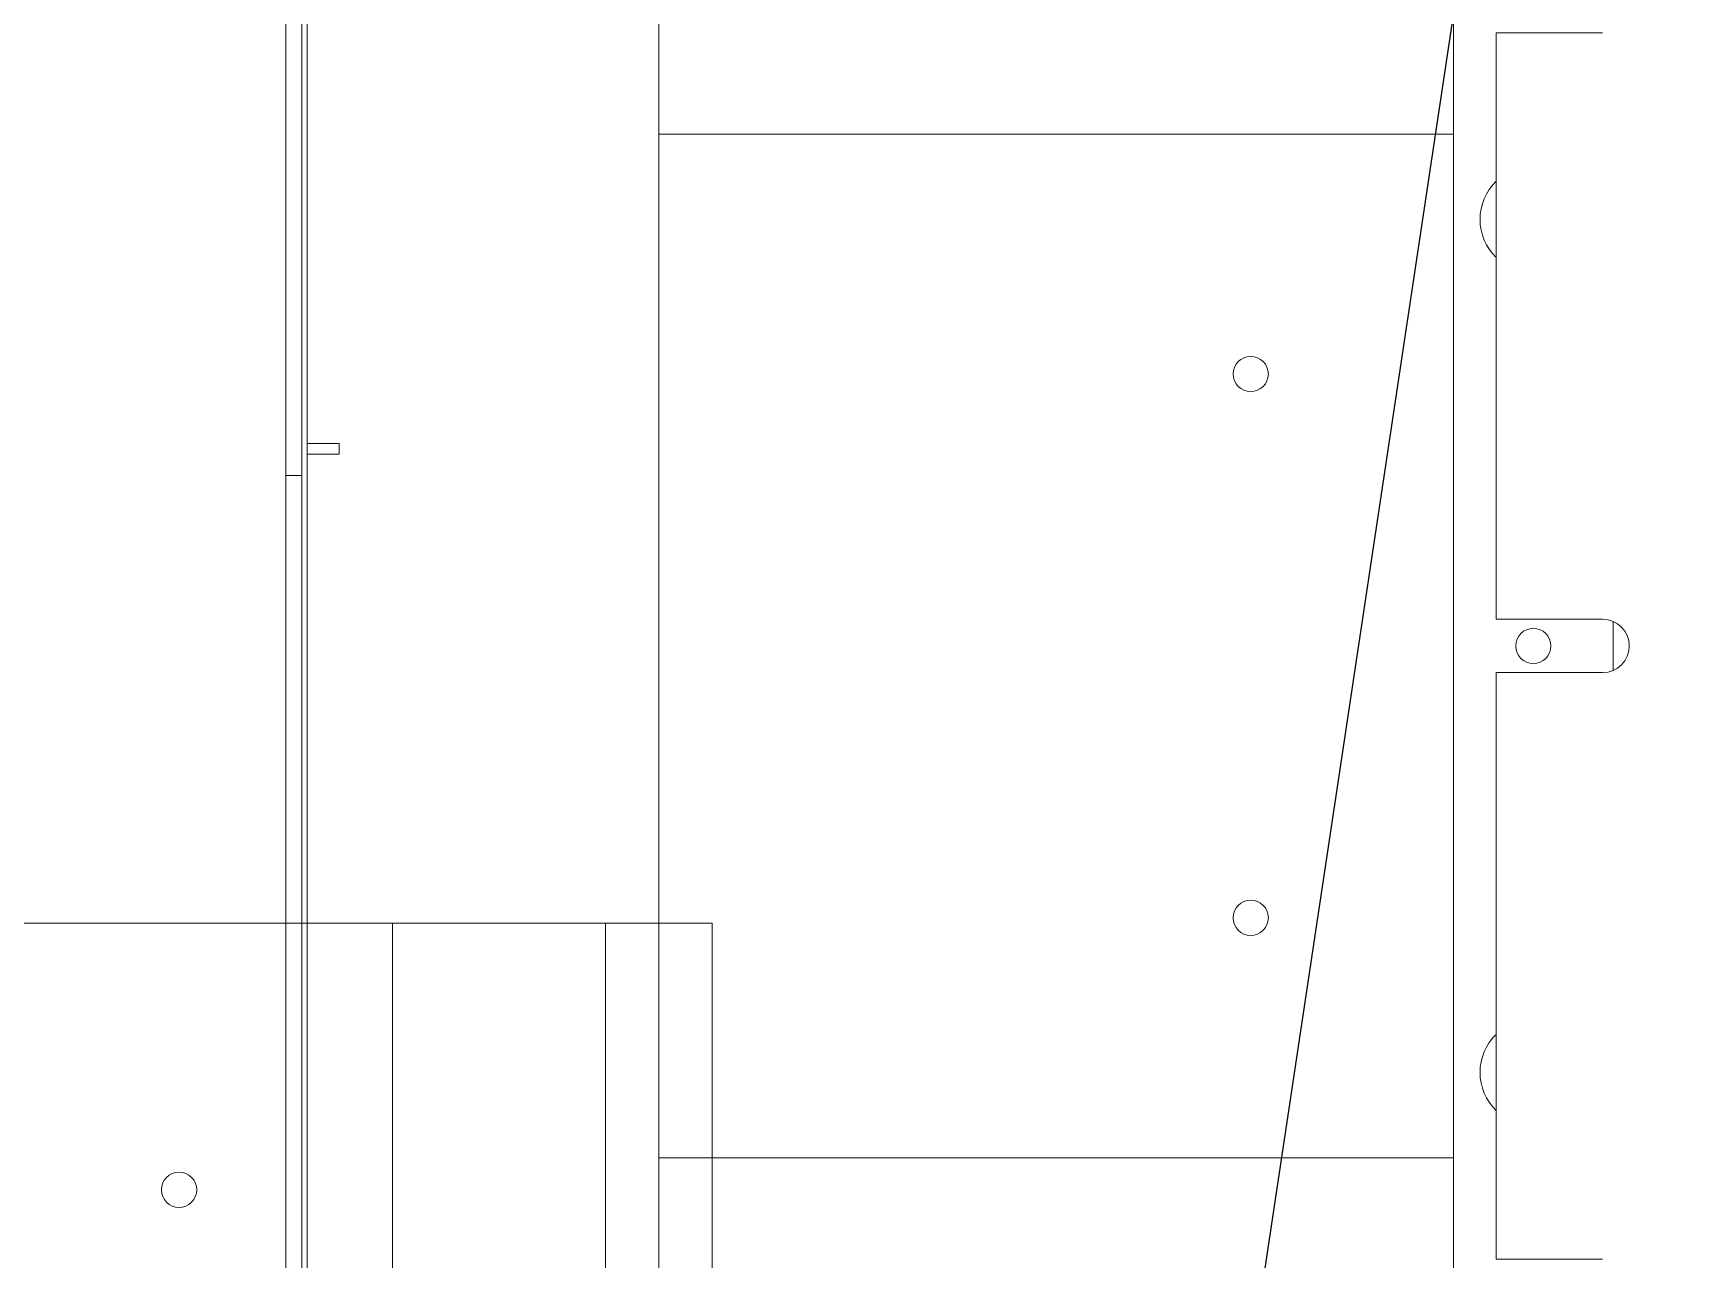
# Model space of a CAD drawing. Extents: x 500 to 100500, y -14500 to 21140.
# Drawn here: x 5984.4 to 6138.7, y 8514.5 to 8629.5 of the extents above; entities that cross this region are included whole.
import ezdxf

# ---------------------------------------------------------------- set-up
doc = ezdxf.new("R2010")
doc.units = 0
doc.linetypes.add('SLD-Solid', pattern=[0])
doc.layers.get('0').update_dxf_attribs({"linetype": 'CONTINUOUS'})
doc.layers.add('D', color=7, linetype='CONTINUOUS')
doc.layers.add('M06SMMF-001B', color=7, linetype='CONTINUOUS')
doc.layers.add('MODEL', color=7, linetype='SLD-Solid', lineweight=15)

# ---------------------------------------------------------------- blocks, each defined once
blk = doc.blocks.new('KA$Cbf7906b1')
at = {"layer": 'MODEL'}
for p, q in [((178, 781.6), (178, 464.6)), ((179.5, 464.6), (179.5, 728.6)), ((180, 464.6), (180, 728.6)), ((85, 464.6), (188, 464.6)), ((188, 464.6), (188, 402.6)), ((218, 464.6), (188, 464.6)), ((218, 275.6), (218, 464.6))]:
    blk.add_line(p, q, dxfattribs=at)
blk.add_circle((168, 439.6), 1.65, dxfattribs=at)
blk = doc.blocks.new('KZXCVASDF123')
at = {"color": 7, "linetype": 'Continuous', "lineweight": 18}
for p, q in [((-58749.07, -66317.67, 21.36), (-58749.07, -66467.67, 21.36)), ((-58823.57, -66344.67, 21.36), (-58823.57, -66327.67, 21.36)), ((-58745.07, -66390.17, 21.36), (-58745.07, -66335.17, 21.36)), ((-58745.07, -66335.17, 21.36), (-58735.07, -66335.17, 21.36)), ((-58823.57, -66344.67, 21.36), (-58823.57, -66440.67, 21.36)), ((-58823.57, -66344.67, 21.36), (-58749.07, -66344.67, 21.36)), ((-58735.07, -66390.17, 21.36), (-58745.07, -66390.17, 21.36)), ((-58734.07, -66390.38, 21.36), (-58734.07, -66394.97, 21.36)), ((-58745.07, -66450.17, 21.36), (-58745.07, -66395.17, 21.36)), ((-58745.07, -66395.17, 21.36), (-58735.07, -66395.17, 21.36)), ((-58823.57, -66440.67, 21.36), (-58749.07, -66440.67, 21.36)), ((-58823.57, -66457.67, 21.36), (-58823.57, -66440.67, 21.36)), ((-58735.07, -66450.17, 21.36), (-58745.07, -66450.17, 21.36))]:
    blk.add_line(p, q, dxfattribs=at)
for centre in [(-58768.07, -66367.17, 21.36), (-58741.57, -66392.67, 21.36), (-58768.07, -66418.17, 21.36)]:
    blk.add_circle(centre, 1.65, dxfattribs=at)
for centre, radius, start, end in [((-58741.57, -66352.67, 21.36), 5, 134.427, 180), ((-58741.57, -66352.67, 21.36), 5, 180, 225.573), ((-58735.07, -66392.67, 21.36), 2.5, 270, 90), ((-58741.57, -66432.67, 21.36), 5, 134.427, 180), ((-58741.57, -66432.67, 21.36), 5, 180, 225.573)]:
    blk.add_arc(centre, radius, start, end, dxfattribs=at)
blk = doc.blocks.new('KFASDF3')
at = {"layer": 'MODEL', "color": 6}
for p, q in [((88086.37, -124937.02), (88189.37, -124937.02)), ((88189.37, -124937.02), (88189.37, -124999.02)), ((88209.37, -124937.02), (88189.37, -124937.02)), ((88209.37, -124999.02), (88209.37, -124937.02))]:
    blk.add_line(p, q, dxfattribs=at)
blk.add_circle((88169.37, -124962.02), 1.65, dxfattribs=at)
blk = doc.blocks.new('KA$C03f0ad08')
at = {"layer": 'MODEL', "color": 4}
for p, q in [((179.5, 143.6), (179.5, 1289.6)), ((180, 143.6), (180, 1289.6)), ((178, 764.6), (178, 189.6)), ((180, 584.6), (183, 584.6)), ((183, 583.6), (180, 583.6)), ((183, 584.6), (183, 583.6)), ((179.5, 581.6), (178, 581.6))]:
    blk.add_line(p, q, dxfattribs=at)
at = {"layer": 'M06SMMF-001B', "color": 4}
blk.add_blockref('KFASDF3', (-88001.37, 125476.62), dxfattribs=at)
blk = doc.blocks.new('KJVision F')
at = {"color": 2}
blk.add_line((7970.62, -72337.14, -10.47), (8170.62, -71007.14, -10.47), dxfattribs=at)

msp = doc.modelspace()

# ---------------------------------------------------------------- block references
msp.add_blockref('KJVision F', (-1948.54, 80333.1))
at = {"layer": 'D', "color": 1}
msp.add_blockref('KZXCVASDF123', (64866.65, 74964.64, -31.83), dxfattribs=at)
at = {"layer": 'M06SMMF-001B'}
for name, p in [('KA$C03f0ad08', (5830.08, 8006.36, -10.47)), ('KA$Cbf7906b1', (5830.08, 8081.36, -10.47))]:
    msp.add_blockref(name, p, dxfattribs=at)

doc.saveas('drawing.dxf')
